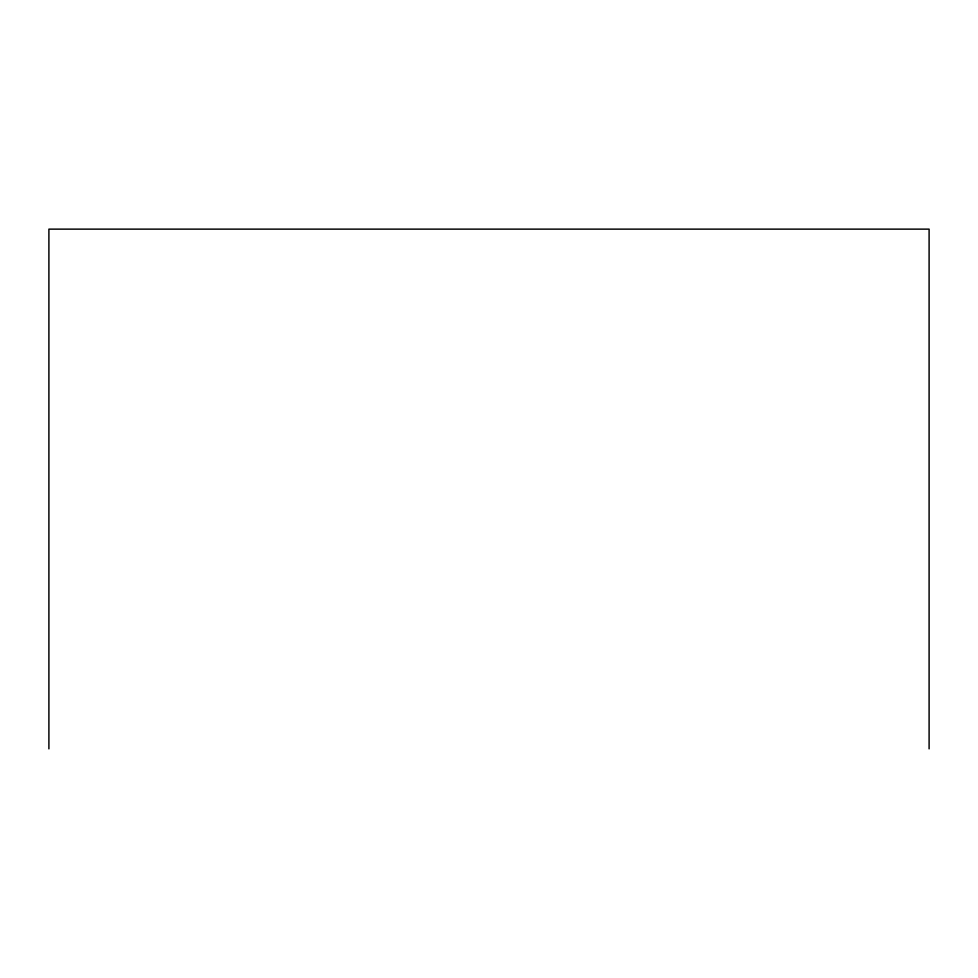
<?xml version="1.0" encoding="UTF-8"?>
<svg xmlns="http://www.w3.org/2000/svg" width="978" height="978" viewBox="0 0 978 978"><rect width="100%" height="100%" fill="white"/><g stroke="black" fill="none" stroke-linecap="round" stroke-linejoin="round"><path stroke-width="1.47" d="M929.1 748.867L929.1 229.133L48.9 229.133L48.9 748.867"/></g></svg>
